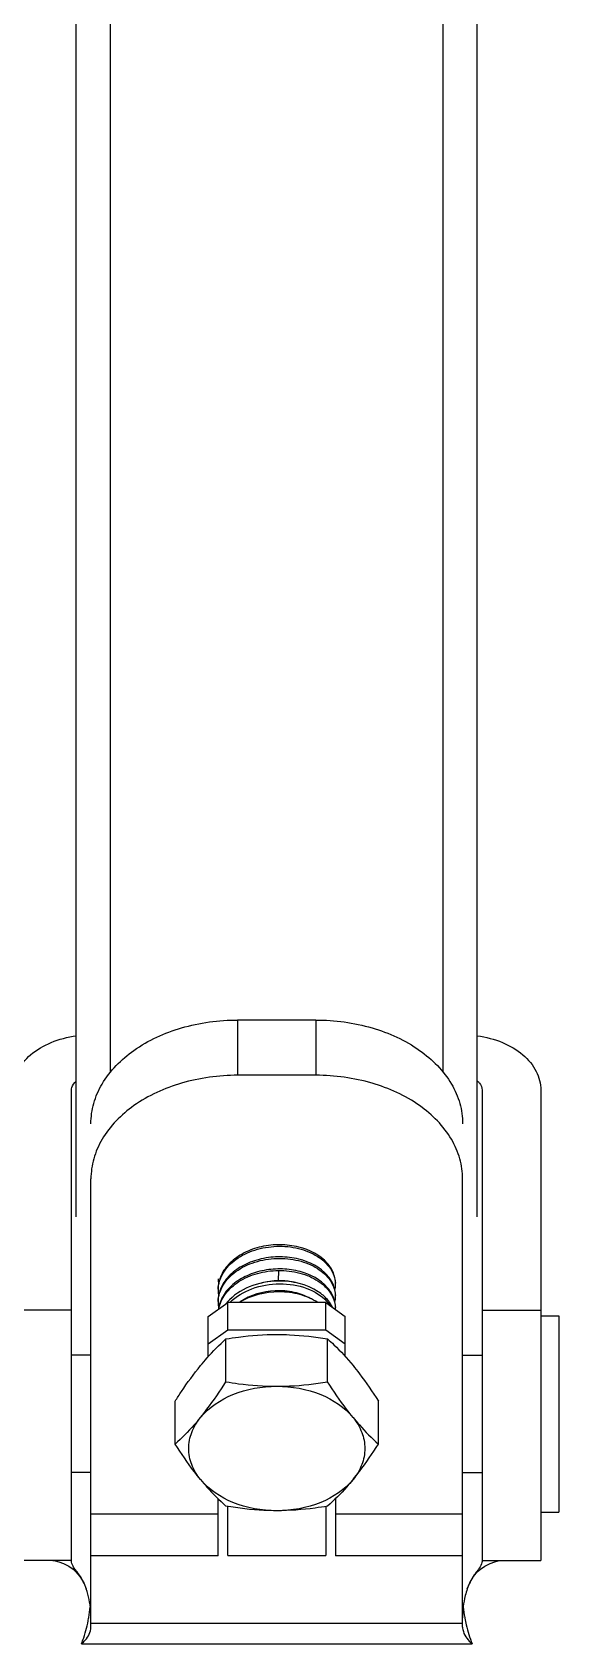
# Model space of a CAD drawing. Extents: x -409572 to -157272, y 600795 to 878326.
# Drawn here: x -392511 to -392236, y 801364 to 802207 of the extents above; entities that cross this region are included whole.
import ezdxf

# ---------------------------------------------------------------- set-up
doc = ezdxf.new("R2010")
doc.units = 0
doc.header["$LTSCALE"] = 1000
doc.header["$MEASUREMENT"] = 0
doc.layers.get('0').update_dxf_attribs({"linetype": 'CONTINUOUS'})

msp = doc.modelspace()

# ---------------------------------------------------------------- linework, layer by layer
for p, q in [((-392487.85, 801587.32), (-392487.85, 803193.8)), ((-392278.3, 801587.32), (-392278.3, 803193.8)), ((-392469.96, 801662.87), (-392469.96, 803016.02)), ((-392296.19, 801662.87), (-392296.19, 803016.02)), ((-392403.52, 801690.32), (-392403.52, 801661.41)), ((-392362.63, 801690.32), (-392403.52, 801690.32)), ((-392362.63, 801690.32), (-392362.63, 801661.41)), ((-392362.63, 801661.41), (-392403.52, 801661.41)), ((-392490.41, 801407.66), (-392490.41, 801653.67)), ((-392275.75, 801653.67), (-392275.75, 801407.66)), ((-392245.08, 801653.67), (-392245.08, 801407.66)), ((-392480.19, 801372.83), (-392480.19, 801607.2)), ((-392285.97, 801372.83), (-392285.97, 801607.2)), ((-392382.17, 801559.36), (-392382.31, 801553.95)), ((-392382.31, 801553.95), (-392382.31, 801553.83)), ((-392418.85, 801535.32), (-392408.63, 801542.55)), ((-392408.63, 801528.09), (-392408.63, 801542.55)), ((-392357.52, 801542.55), (-392408.63, 801542.55)), ((-392357.52, 801528.09), (-392357.52, 801542.55)), ((-392357.52, 801542.55), (-392347.3, 801535.32)), ((-392490.41, 801538.53), (-392521.07, 801538.53)), ((-392418.85, 801514.33), (-392418.85, 801535.32)), ((-392347.3, 801514.33), (-392347.3, 801535.32)), ((-392275.75, 801538.53), (-392245.08, 801538.53)), ((-392245.08, 801535.62), (-392235.74, 801535.62)), ((-392235.74, 801535.62), (-392235.74, 801433.02)), ((-392408.63, 801528.09), (-392418.85, 801520.87)), ((-392409.63, 801501.12), (-392409.63, 801523.53)), ((-392357.52, 801528.09), (-392408.63, 801528.09)), ((-392347.3, 801520.87), (-392357.52, 801528.09)), ((-392356.52, 801501.12), (-392356.52, 801523.53)), ((-392480.19, 801514.99), (-392490.41, 801514.99)), ((-392285.97, 801514.99), (-392275.75, 801514.99)), ((-392436.19, 801468.6), (-392436.19, 801491.01)), ((-392329.96, 801468.6), (-392329.96, 801491.01)), ((-392480.19, 801453.65), (-392490.41, 801453.65)), ((-392285.97, 801453.65), (-392275.75, 801453.65)), ((-392413.74, 801410.21), (-392413.74, 801439.94)), ((-392352.41, 801439.94), (-392352.41, 801410.21)), ((-392413.74, 801431.92), (-392480.19, 801431.92)), ((-392408.63, 801410.22), (-392408.63, 801435.92)), ((-392357.52, 801435.92), (-392357.52, 801410.22)), ((-392285.97, 801431.92), (-392352.41, 801431.92)), ((-392245.08, 801433.02), (-392235.74, 801433.02)), ((-392490.41, 801407.66), (-392521.07, 801407.66)), ((-392500.17, 801407.66), (-392499.89, 801407.64)), ((-392499.89, 801407.64), (-392498.81, 801407.48)), ((-392498.81, 801407.48), (-392496.98, 801407.02)), ((-392496.98, 801407.02), (-392494.56, 801406.12)), ((-392494.56, 801406.12), (-392491.76, 801404.66)), ((-392491.76, 801404.66), (-392489.45, 801403.09)), ((-392413.74, 801410.21), (-392480.19, 801410.21)), ((-392408.63, 801410.22), (-392357.52, 801410.22)), ((-392285.97, 801410.21), (-392352.41, 801410.21)), ((-392276.7, 801403.09), (-392274.39, 801404.66)), ((-392275.75, 801407.66), (-392245.08, 801407.66)), ((-392274.39, 801404.66), (-392271.59, 801406.12)), ((-392271.59, 801406.12), (-392269.17, 801407.02)), ((-392269.17, 801407.02), (-392267.35, 801407.48)), ((-392267.35, 801407.48), (-392266.26, 801407.64)), ((-392266.26, 801407.64), (-392265.99, 801407.66)), ((-392487.15, 801401.34), (-392489.45, 801403.09)), ((-392489.45, 801403.09), (-392488.01, 801401.83)), ((-392488.01, 801401.83), (-392485.94, 801399.38)), ((-392485.94, 801399.38), (-392483.94, 801396)), ((-392282.2, 801396.02), (-392280.2, 801399.4)), ((-392280.2, 801399.4), (-392278.12, 801401.86)), ((-392279.01, 801401.34), (-392276.7, 801403.09)), ((-392278.12, 801401.86), (-392276.71, 801403.09)), ((-392483.94, 801396), (-392482.64, 801392.86)), ((-392283.51, 801392.86), (-392282.2, 801396.02)), ((-392480.19, 801374.99), (-392285.97, 801374.99)), ((-392485.13, 801364.15), (-392281.02, 801364.15))]:
    msp.add_line(p, q)
for centre, radius, start, end in [((-392396.8, 801555.06), 16.94, 180.02923, 189.50175), ((-392396.99, 801548.73), 16.76, 177.33193, 179.99847), ((-392396.81, 801548.74), 16.94, 180.02869, 189.42248), ((-392381.66, 801517.62), 36.33, 90.80136, 91.03713), ((-392381.66, 801510.59), 43.24, 90.68329, 90.86009), ((-392366.54, 801551.9), 14.13, 348.61108, 359.9514), ((-392366.33, 801551.89), 13.92, 0.00227, 3.2047), ((-392396.99, 801542.4), 16.76, 177.33215, 179.99847), ((-392396.8, 801542.41), 16.94, 180.02899, 189.4615), ((-392391.43, 801527.8), 23.04, 139.37608, 142.48048), ((-392366.54, 801545.58), 14.13, 348.67041, 359.95202), ((-392366.34, 801545.56), 13.92, 0.00224, 3.20519), ((-392366.34, 801539.24), 13.92, 0.00221, 3.20582), ((-392366.3, 801539.24), 13.89, 358.84767, 359.99975), ((-392473.68, 801413.87), 18.33, 213.78825, 214.18873), ((-392292.48, 801413.87), 18.33, 325.81127, 326.21175), ((-392557.3, 801391.24), 77.15, 350.02787, 354.24906), ((-392208.85, 801391.24), 77.16, 185.7566, 189.97205), ((-392558.16, 801391.37), 78.02, 349.72994, 350.04435), ((-392208, 801391.37), 78.02, 189.95565, 190.27006)]:
    msp.add_arc(centre, radius, start, end)
for points, knots in [([(-392480.19, 801636.11), (-392480.19, 801639.67), (-392479.15, 801646.95), (-392472.96, 801661.13), (-392457.66, 801676.44), (-392432.56, 801687.72), (-392413.4, 801690.32), (-392403.52, 801690.32)], [0, 0, 0, 0, 0.103597, 0.210948, 0.445697, 0.712571, 1, 1, 1, 1]), ([(-392362.63, 801690.32), (-392352.76, 801690.32), (-392333.59, 801687.72), (-392308.5, 801676.44), (-392293.2, 801661.13), (-392287, 801646.95), (-392285.97, 801639.67), (-392285.97, 801636.11)], [0, 0, 0, 0, 0.287429, 0.554303, 0.789052, 0.896403, 1, 1, 1, 1]), ([(-392521.07, 801653.67), (-392521.07, 801657.03), (-392519.21, 801664.16), (-392511.76, 801672.92), (-392500.89, 801679.25), (-392492.36, 801681.45), (-392487.87, 801682.06)], [0, 0, 0, 0, 0.213346, 0.447987, 0.712108, 1, 1, 1, 1]), ([(-392278.29, 801682.06), (-392273.79, 801681.45), (-392265.26, 801679.25), (-392254.4, 801672.92), (-392246.95, 801664.16), (-392245.08, 801657.03), (-392245.08, 801653.67)], [0, 0, 0, 0, 0.287892, 0.552013, 0.786654, 1, 1, 1, 1]), ([(-392490.41, 801653.67), (-392490.41, 801654.1), (-392490.18, 801655.92), (-392488.98, 801657.53), (-392487.9, 801658.4)], [0, 0, 0, 0, 0.236834, 1, 1, 1, 1]), ([(-392403.52, 801661.41), (-392413.4, 801661.41), (-392432.56, 801658.81), (-392457.66, 801647.53), (-392472.96, 801632.22), (-392479.15, 801618.04), (-392480.19, 801610.76), (-392480.19, 801607.2)], [0, 0, 0, 0, 0.287429, 0.554303, 0.789052, 0.896403, 1, 1, 1, 1]), ([(-392285.97, 801607.2), (-392285.97, 801610.76), (-392287, 801618.04), (-392293.2, 801632.22), (-392308.5, 801647.53), (-392333.59, 801658.81), (-392352.76, 801661.41), (-392362.63, 801661.41)], [0, 0, 0, 0, 0.103597, 0.210948, 0.445697, 0.712571, 1, 1, 1, 1]), ([(-392278.25, 801658.4), (-392277.86, 801658.09), (-392276.55, 801656.84), (-392275.75, 801654.99), (-392275.75, 801653.67)], [0, 0, 0, 0, 0.274002, 1, 1, 1, 1]), ([(-392356.68, 801563.17), (-392360.45, 801567.44), (-392369.1, 801571.72), (-392381.3, 801573.17), (-392391.14, 801572.15), (-392400.17, 801568.97), (-392407.56, 801563.87), (-392412.53, 801557.22), (-392413.74, 801552), (-392413.74, 801549.52)], [0, 0, 0, 0, 0.241317, 0.379461, 0.520014, 0.655792, 0.781306, 0.894819, 1, 1, 1, 1]), ([(-392356.67, 801556.84), (-392360.44, 801561.11), (-392369.1, 801565.39), (-392381.3, 801566.84), (-392391.13, 801565.82), (-392400.17, 801562.64), (-392407.56, 801557.55), (-392412.53, 801550.89), (-392413.74, 801545.67), (-392413.74, 801543.19)], [0, 0, 0, 0, 0.241302, 0.379446, 0.520006, 0.655788, 0.781304, 0.89482, 1, 1, 1, 1]), ([(-392413.72, 801549.51), (-392413.59, 801552.45), (-392411.54, 801558.65), (-392404.43, 801565.84), (-392394.54, 801570.6), (-392383.18, 801572.5), (-392371.82, 801571.4), (-392361.93, 801567.46), (-392354.73, 801561.11), (-392352.58, 801555.37), (-392352.43, 801552.67)], [0, 0, 0, 0, 0.109411, 0.23076, 0.366309, 0.510386, 0.653207, 0.784895, 0.899597, 1, 1, 1, 1]), ([(-392413.72, 801543.18), (-392413.59, 801546.13), (-392411.54, 801552.32), (-392404.43, 801559.52), (-392394.54, 801564.27), (-392383.18, 801566.18), (-392371.82, 801565.07), (-392361.93, 801561.13), (-392354.73, 801554.78), (-392352.58, 801549.04), (-392352.43, 801546.34)], [0, 0, 0, 0, 0.109411, 0.23076, 0.366314, 0.510391, 0.653213, 0.784895, 0.899597, 1, 1, 1, 1]), ([(-392356.67, 801550.52), (-392360.28, 801554.61), (-392368.48, 801558.81), (-392380.16, 801560.47), (-392389.66, 801559.77), (-392398.54, 801557.05), (-392406.05, 801552.51), (-392411.45, 801546.45), (-392413.26, 801541.54), (-392413.59, 801539.13)], [0, 0, 0, 0, 0.238806, 0.375378, 0.515068, 0.651187, 0.778286, 0.893865, 1, 1, 1, 1]), ([(-392413.44, 801539.21), (-392412.91, 801542.03), (-392410.21, 801547.73), (-392402.84, 801554.16), (-392393.13, 801558.31), (-392385.88, 801559.32), (-392382.17, 801559.36)], [0, 0, 0, 0, 0.215857, 0.456017, 0.721227, 1, 1, 1, 1]), ([(-392382.17, 801559.36), (-392378.41, 801559.41), (-392371.15, 801558.56), (-392361.57, 801554.56), (-392354.64, 801548.27), (-392352.58, 801542.66), (-392352.43, 801540.02)], [0, 0, 0, 0, 0.291821, 0.560232, 0.794326, 1, 1, 1, 1]), ([(-392352.41, 801552.68), (-392352.41, 801554.53), (-392353.21, 801558.4), (-392355.36, 801561.68), (-392356.68, 801563.17)], [0, 0, 0, 0, 0.48237, 1, 1, 1, 1]), ([(-392352.41, 801546.35), (-392352.41, 801548.2), (-392353.21, 801552.07), (-392355.36, 801555.35), (-392356.67, 801556.84)], [0, 0, 0, 0, 0.482394, 1, 1, 1, 1]), ([(-392382.3, 801553.83), (-392387.46, 801553.75), (-392397.32, 801551.91), (-392405.89, 801546.33), (-392408.92, 801542.8)], [0, 0, 0, 0, 0.525716, 1, 1, 1, 1]), ([(-392407.54, 801542.59), (-392404.36, 801545.79), (-392395.94, 801550.75), (-392381.69, 801553.18), (-392367.75, 801551.02), (-392359.72, 801546.25), (-392356.9, 801543.19)], [0, 0, 0, 0, 0.245715, 0.512956, 0.773315, 1, 1, 1, 1]), ([(-392361.67, 801542.61), (-392364.51, 801544.46), (-392371.15, 801547.26), (-392385.36, 801549.08), (-392396.65, 801546.36), (-392402.76, 801542.55)], [0, 0, 0, 0, 0.237857, 0.495496, 1, 1, 1, 1]), ([(-392365.39, 801544.58), (-392368.04, 801546.12), (-392374.15, 801548.35), (-392386.95, 801549.42), (-392396.94, 801546.55), (-392402.23, 801542.91)], [0, 0, 0, 0, 0.239537, 0.497847, 1, 1, 1, 1]), ([(-392356.66, 801544.18), (-392358.04, 801545.74), (-392365.21, 801551.74), (-392375, 801553.91), (-392382.17, 801553.83)], [0, 0, 0, 0, 0.224306, 1, 1, 1, 1]), ([(-392373.43, 801552.99), (-392374.13, 801553.16), (-392377.01, 801553.76), (-392379.95, 801553.98), (-392382.16, 801553.95)], [0, 0, 0, 0, 0.245441, 1, 1, 1, 1]), ([(-392352.41, 801540.03), (-392352.41, 801541.88), (-392353.21, 801545.75), (-392355.36, 801549.03), (-392356.67, 801550.52)], [0, 0, 0, 0, 0.482388, 1, 1, 1, 1]), ([(-392353.89, 801540.04), (-392354.07, 801540.41), (-392354.84, 801541.88), (-392355.83, 801543.24), (-392356.66, 801544.18)], [0, 0, 0, 0, 0.243018, 1, 1, 1, 1]), ([(-392422.91, 801509.62), (-392421.82, 801510.95), (-392417.67, 801515.85), (-392413.13, 801520.41), (-392409.63, 801523.53)], [0, 0, 0, 0, 0.268858, 1, 1, 1, 1]), ([(-392409.63, 801523.53), (-392407.45, 801523.89), (-392398.66, 801525.21), (-392389.76, 801525.88), (-392383.08, 801525.88)], [0, 0, 0, 0, 0.248681, 1, 1, 1, 1]), ([(-392383.08, 801525.88), (-392380.84, 801525.88), (-392371.95, 801525.67), (-392363.09, 801524.62), (-392356.52, 801523.53)], [0, 0, 0, 0, 0.251248, 1, 1, 1, 1]), ([(-392356.52, 801523.53), (-392355.41, 801522.54), (-392350.7, 801518.18), (-392346.36, 801513.43), (-392343.24, 801509.62)], [0, 0, 0, 0, 0.2325, 1, 1, 1, 1]), ([(-392436.19, 801491.01), (-392435.11, 801492.68), (-392430.93, 801499.06), (-392426.47, 801505.26), (-392422.91, 801509.62)], [0, 0, 0, 0, 0.261287, 1, 1, 1, 1]), ([(-392343.24, 801509.62), (-392342.1, 801508.22), (-392337.39, 801502.22), (-392333.11, 801495.9), (-392329.96, 801491.01)], [0, 0, 0, 0, 0.237123, 1, 1, 1, 1]), ([(-392422.91, 801482.51), (-392421.77, 801483.91), (-392417.07, 801489.91), (-392412.78, 801496.23), (-392409.63, 801501.12)], [0, 0, 0, 0, 0.237123, 1, 1, 1, 1]), ([(-392422.91, 801482.51), (-392418.57, 801487.84), (-392405.68, 801496.23), (-392390.88, 801498.78), (-392383.08, 801498.78)], [0, 0, 0, 0, 0.468341, 1, 1, 1, 1]), ([(-392409.63, 801501.12), (-392407.45, 801500.76), (-392398.66, 801499.44), (-392389.76, 801498.78), (-392383.08, 801498.78)], [0, 0, 0, 0, 0.248681, 1, 1, 1, 1]), ([(-392383.08, 801498.78), (-392380.84, 801498.78), (-392371.95, 801498.99), (-392363.09, 801500.04), (-392356.52, 801501.12)], [0, 0, 0, 0, 0.251248, 1, 1, 1, 1]), ([(-392383.08, 801498.78), (-392375.27, 801498.78), (-392360.47, 801496.23), (-392347.59, 801487.84), (-392343.24, 801482.51)], [0, 0, 0, 0, 0.531659, 1, 1, 1, 1]), ([(-392343.24, 801482.51), (-392344.38, 801483.91), (-392349.09, 801489.91), (-392353.37, 801496.23), (-392356.52, 801501.12)], [0, 0, 0, 0, 0.237123, 1, 1, 1, 1]), ([(-392422.91, 801482.51), (-392424, 801481.18), (-392428.15, 801476.28), (-392432.7, 801471.72), (-392436.19, 801468.6)], [0, 0, 0, 0, 0.268858, 1, 1, 1, 1]), ([(-392422.91, 801449.99), (-392424.83, 801452.33), (-392427.94, 801457.47), (-392429.63, 801466.25), (-392427.94, 801475.03), (-392424.83, 801480.17), (-392422.91, 801482.51)], [0, 0, 0, 0, 0.257487, 0.5, 0.742513, 1, 1, 1, 1]), ([(-392343.24, 801482.51), (-392342.15, 801481.18), (-392338, 801476.28), (-392333.46, 801471.72), (-392329.96, 801468.6)], [0, 0, 0, 0, 0.268858, 1, 1, 1, 1]), ([(-392343.24, 801482.51), (-392341.32, 801480.17), (-392338.22, 801475.03), (-392336.53, 801466.25), (-392338.22, 801457.47), (-392341.32, 801452.33), (-392343.24, 801449.99)], [0, 0, 0, 0, 0.257487, 0.5, 0.742513, 1, 1, 1, 1]), ([(-392422.91, 801449.99), (-392424.06, 801451.39), (-392428.76, 801457.39), (-392433.05, 801463.71), (-392436.19, 801468.6)], [0, 0, 0, 0, 0.237123, 1, 1, 1, 1]), ([(-392343.24, 801449.99), (-392342.1, 801451.39), (-392337.39, 801457.39), (-392333.11, 801463.71), (-392329.96, 801468.6)], [0, 0, 0, 0, 0.237123, 1, 1, 1, 1]), ([(-392422.91, 801449.99), (-392421.82, 801448.65), (-392417.67, 801443.76), (-392413.13, 801439.2), (-392409.63, 801436.07)], [0, 0, 0, 0, 0.268858, 1, 1, 1, 1]), ([(-392383.08, 801433.72), (-392390.88, 801433.72), (-392405.68, 801436.27), (-392418.57, 801444.66), (-392422.91, 801449.99)], [0, 0, 0, 0, 0.531659, 1, 1, 1, 1]), ([(-392343.24, 801449.99), (-392347.59, 801444.66), (-392360.47, 801436.27), (-392375.27, 801433.72), (-392383.08, 801433.72)], [0, 0, 0, 0, 0.468341, 1, 1, 1, 1]), ([(-392343.24, 801449.99), (-392344.33, 801448.65), (-392348.48, 801443.76), (-392353.02, 801439.2), (-392356.52, 801436.07)], [0, 0, 0, 0, 0.268858, 1, 1, 1, 1]), ([(-392383.08, 801433.72), (-392385.31, 801433.72), (-392394.21, 801433.94), (-392403.06, 801434.99), (-392409.63, 801436.07)], [0, 0, 0, 0, 0.251248, 1, 1, 1, 1]), ([(-392356.52, 801436.07), (-392358.7, 801435.71), (-392367.49, 801434.39), (-392376.4, 801433.72), (-392383.08, 801433.72)], [0, 0, 0, 0, 0.248681, 1, 1, 1, 1]), ([(-392488.91, 801403.68), (-392489.14, 801404.02), (-392489.89, 801405.22), (-392490.41, 801406.64), (-392490.41, 801407.66)], [0, 0, 0, 0, 0.289589, 1, 1, 1, 1]), ([(-392275.75, 801407.66), (-392275.75, 801407.34), (-392275.9, 801405.9), (-392276.63, 801404.6), (-392277.24, 801403.68)], [0, 0, 0, 0, 0.222245, 1, 1, 1, 1]), ([(-392487.15, 801401.34), (-392487.31, 801401.53), (-392487.89, 801402.26), (-392488.46, 801403.01), (-392488.84, 801403.57)], [0, 0, 0, 0, 0.26918, 1, 1, 1, 1]), ([(-392482.64, 801392.86), (-392482.94, 801393.73), (-392484.11, 801396.71), (-392485.7, 801399.56), (-392487.15, 801401.34)], [0, 0, 0, 0, 0.285604, 1, 1, 1, 1]), ([(-392279.01, 801401.34), (-392279.43, 801400.81), (-392281.32, 801398.21), (-392282.68, 801395.26), (-392283.51, 801392.86)], [0, 0, 0, 0, 0.210146, 1, 1, 1, 1]), ([(-392277.32, 801403.57), (-392277.44, 801403.39), (-392277.98, 801402.63), (-392278.55, 801401.9), (-392279.01, 801401.34)], [0, 0, 0, 0, 0.231104, 1, 1, 1, 1]), ([(-392480.19, 801377.72), (-392480.19, 801379.04), (-392480.39, 801384.16), (-392481.38, 801389.27), (-392482.64, 801392.86)], [0, 0, 0, 0, 0.257456, 1, 1, 1, 1]), ([(-392283.51, 801392.86), (-392283.92, 801391.7), (-392285.38, 801386.78), (-392285.97, 801381.62), (-392285.97, 801377.72)], [0, 0, 0, 0, 0.239548, 1, 1, 1, 1]), ([(-392485.13, 801364.15), (-392484.72, 801365.19), (-392483.13, 801369.52), (-392482.01, 801374.02), (-392481.39, 801377.46)], [0, 0, 0, 0, 0.242689, 1, 1, 1, 1]), ([(-392485.13, 801364.15), (-392484.44, 801364.72), (-392482.02, 801367.04), (-392480.19, 801370.35), (-392480.19, 801372.83)], [0, 0, 0, 0, 0.266, 1, 1, 1, 1]), ([(-392285.97, 801372.83), (-392285.97, 801372.05), (-392285.35, 801368.65), (-392283.03, 801365.82), (-392281.02, 801364.15)], [0, 0, 0, 0, 0.231026, 1, 1, 1, 1]), ([(-392284.77, 801377.46), (-392284.56, 801376.3), (-392283.63, 801371.78), (-392282.3, 801367.34), (-392281.02, 801364.15)], [0, 0, 0, 0, 0.255037, 1, 1, 1, 1])]:
    msp.add_open_spline(points, degree=3, knots=knots)
for points in [[(-392382.31, 801553.95), (-392385.25, 801553.9), (-392388.2, 801553.49), (-392391.04, 801552.73)], [(-392356.9, 801543.19), (-392356.25, 801542.49), (-392355.65, 801541.75), (-392355.12, 801540.96)]]:
    msp.add_open_spline(points, degree=3)

doc.saveas('drawing.dxf')
